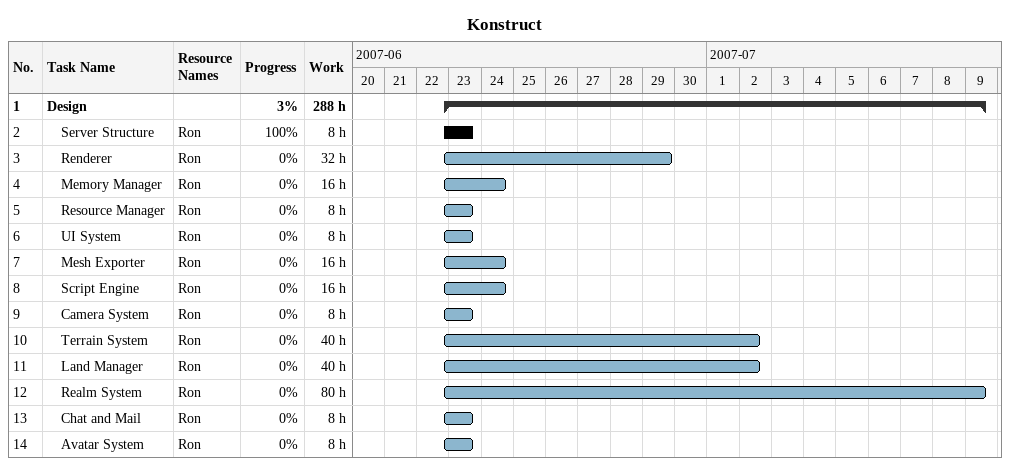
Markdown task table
Konstruct

| ID | Level | Task | Start | Finish | Resources | % complete | Work (h) |
|---|---|---|---|---|---|---|---|
| 1 | 1 | **Design** | 2007-06-22 | 2007-07-09 |  | 3 | 288 |
| 2 | 2 | Server Structure | 2007-06-22 | 2007-06-23 | Ron | 100 | 8 |
| 3 | 2 | Renderer | 2007-06-22 | 2007-06-29 | Ron | 0 | 32 |
| 4 | 2 | Memory Manager | 2007-06-22 | 2007-06-24 | Ron | 0 | 16 |
| 5 | 2 | Resource Manager | 2007-06-22 | 2007-06-23 | Ron | 0 | 8 |
| 6 | 2 | UI System | 2007-06-22 | 2007-06-23 | Ron | 0 | 8 |
| 7 | 2 | Mesh Exporter | 2007-06-22 | 2007-06-24 | Ron | 0 | 16 |
| 8 | 2 | Script Engine | 2007-06-22 | 2007-06-24 | Ron | 0 | 16 |
| 9 | 2 | Camera System | 2007-06-22 | 2007-06-23 | Ron | 0 | 8 |
| 10 | 2 | Terrain System | 2007-06-22 | 2007-07-02 | Ron | 0 | 40 |
| 11 | 2 | Land Manager | 2007-06-22 | 2007-07-02 | Ron | 0 | 40 |
| 12 | 2 | Realm System | 2007-06-22 | 2007-07-09 | Ron | 0 | 80 |
| 13 | 2 | Chat and Mail | 2007-06-22 | 2007-06-23 | Ron | 0 | 8 |
| 14 | 2 | Avatar System | 2007-06-22 | 2007-06-23 | Ron | 0 | 8 |
